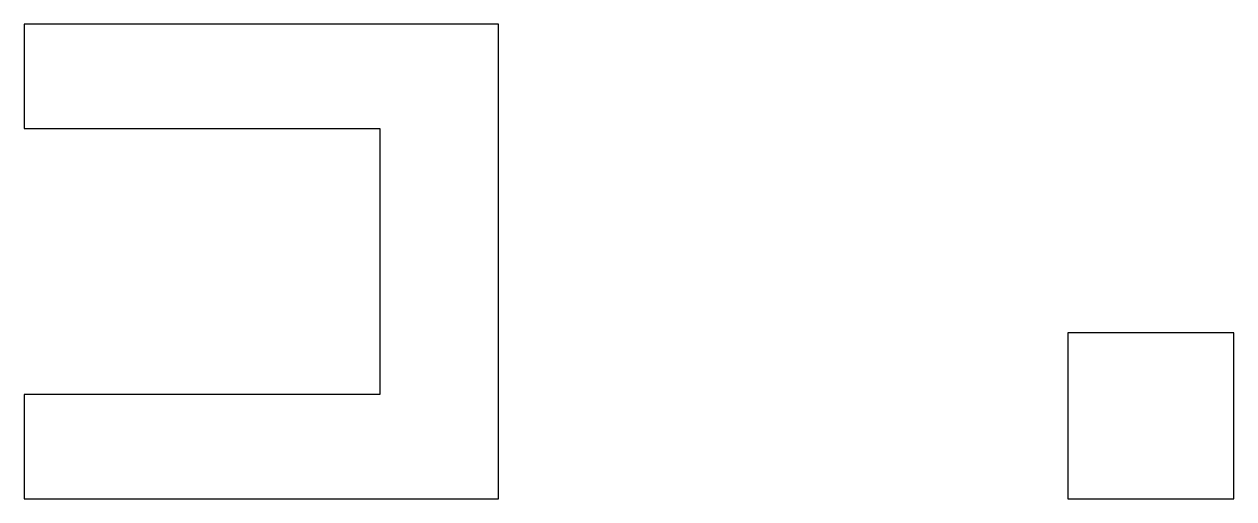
# Model space of a CAD drawing. Header units: millimetres. Extents: x 0 to 255, y 0 to 100.
import ezdxf

# ---------------------------------------------------------------- set-up
doc = ezdxf.new("R2010")
doc.units = ezdxf.units.MM

msp = doc.modelspace()

# ---------------------------------------------------------------- linework, layer by layer
at = {"layer": 'OUTER'}
msp.add_lwpolyline([(0, 0), (100, 0), (100, 100), (0, 100), (0, 78), (75, 78), (75, 22), (0, 22)], close=True, dxfattribs=at)
at = {"layer": 'SMALL'}
msp.add_lwpolyline([(220, 0), (255, 0), (255, 35), (220, 35)], close=True, dxfattribs=at)

doc.saveas('drawing.dxf')
